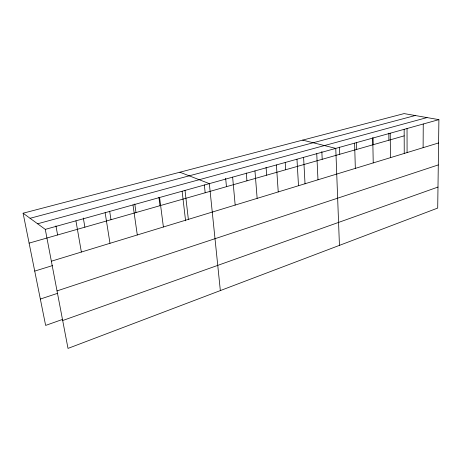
<?xml version="1.0" encoding="UTF-8"?>
<svg xmlns="http://www.w3.org/2000/svg" width="462" height="462" viewBox="0 0 462 462"><rect width="100%" height="100%" fill="white"/><g stroke="black" fill="none" stroke-linecap="round" stroke-linejoin="round"><path stroke-width="0.69" d="M423.111 147.678L423.25 124.001M438.9 119.641L437.705 208.073L68.006 348.406L45.282 229.377L23.1 213.207L404.1 113.594L438.9 119.641L45.282 229.377M62.688 320.536L437.988 187.052M62.474 319.444L45.634 325.421L23.1 213.207M40.338 299.058L57.744 293.272M57.028 290.904L438.288 164.922M34.725 271.09L52.46 265.61M51.363 261.209L438.582 142.954M29.106 243.122L404.181 135.851M37.607 223.781L427.027 117.579M30.07 218.289L415.205 115.523M302.662 140.119L335.764 148.394L339.437 245.374M179.885 172.216L209.338 183.639L220.345 290.581M55.931 225.883L57.611 234.973M75.935 220.83L81.37 252.044M83.322 218.029L84.881 227.171M105.134 212.687L109.985 243.307M109.661 211.209L110.984 219.704M132.992 204.926L137.295 234.962M134.783 203.99L136.007 212.549M158.911 197.274L160.002 205.688M159.586 197.511L163.398 226.992M185.014 190.419L188.363 219.369M182.126 191.32L185.585 220.819M204.343 184.91L205.174 192.77M225.658 178.251L226.455 186.683M232.634 177.142L235.17 205.076M246.281 173.007L246.933 180.827M254.966 170.917L257.143 198.365M266.077 167.273L266.655 175.185M276.397 164.946L278.234 191.921M285.21 162.67L285.66 169.75M296.974 159.205L298.498 185.736M303.598 157.334L305.036 183.876M316.747 153.696L317.983 179.782M321.841 151.536L322.193 159.303M339.495 147.118L339.755 154.279M356.508 142.377L356.704 149.434M354.614 143.139L355.33 168.376M372.932 137.584L373.071 144.75M372.747 138.08L373.227 162.913M390.211 133.212L390.465 157.646M388.808 133.166L388.889 140.229M404.158 129.389L404.244 153.349M407.034 128.523L407.086 152.57"/></g></svg>
